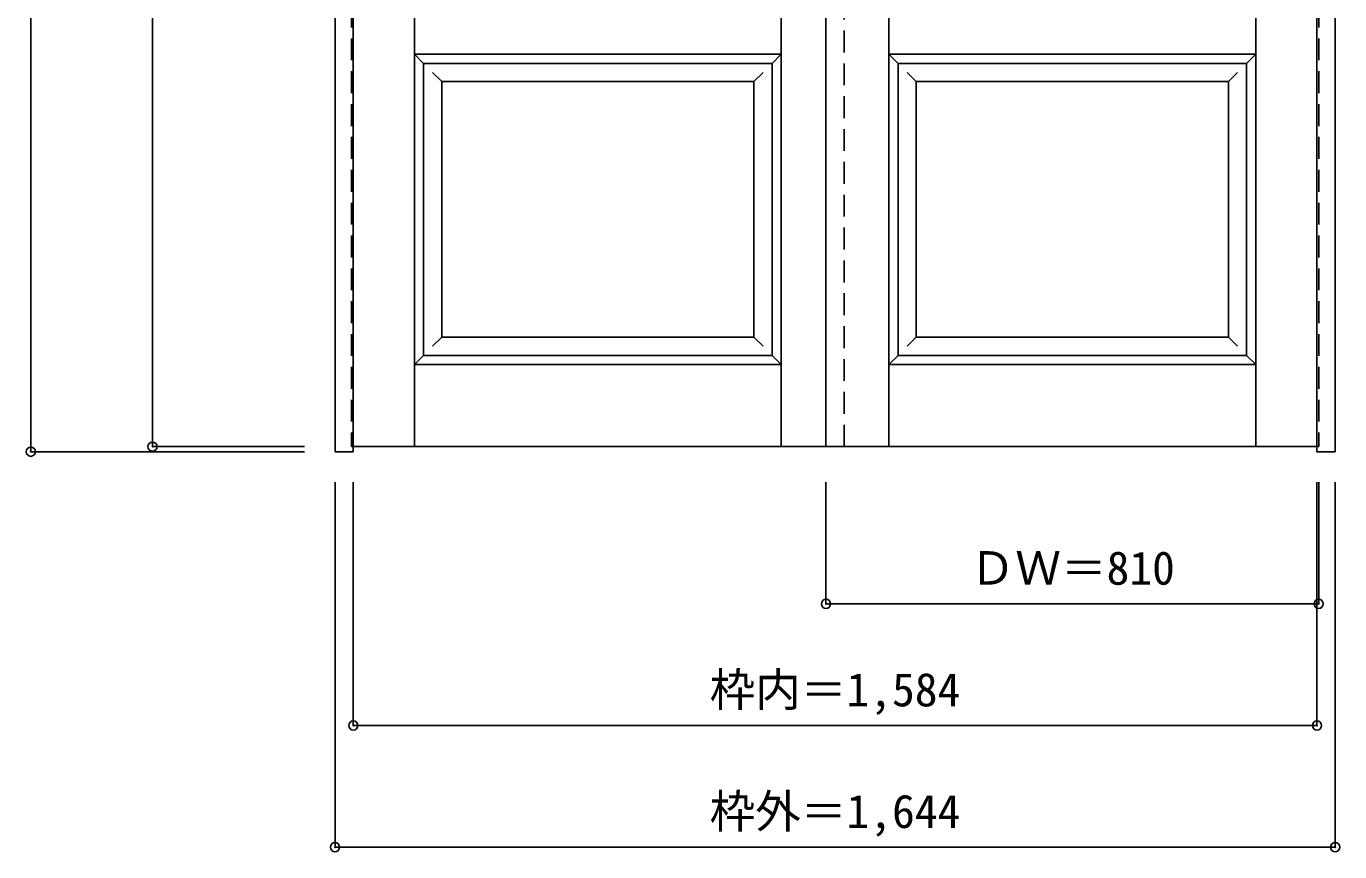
# Model space of a CAD drawing. Units: millimetres, scale not verified. Extents: x -1402 to 845, y -1921 to 979.
# Drawn here: x -1314 to 845, y -1921 to -564 of the extents above; entities that cross this region are included whole.
import ezdxf
from ezdxf.enums import TextEntityAlignment as Align

# ---------------------------------------------------------------- set-up
doc = ezdxf.new("R2010")
doc.units = ezdxf.units.MM
doc.header["$LTSCALE"] = 30
doc.header["$PDMODE"] = 32
doc.header["$PDSIZE"] = 15
doc.linetypes.add('DASHED1', pattern=[1.8, 1.2, -0.6])
doc.layers.add('0-0', color=4, linetype='DASHED1')
doc.layers.add('0-1_寸法', color=7, linetype='Continuous')
doc.styles.add('ＭＳ ゴシック', font='')
doc.styles.get('ＭＳ ゴシック').set_extended_font_data('MS Gothic')

msp = doc.modelspace()

# ---------------------------------------------------------------- linework, layer by layer
at = {"layer": '0-0', "color": 3, "linetype": 'Continuous'}
for p, q in [((-806.97, -1263.72), (-806.97, 971.78)), ((-776.97, -1263.72), (-776.97, 971.78)), ((807.03, -1254.68), (807.03, 971.78)), ((837.03, -1263.72), (837.03, 971.78)), ((0.03, -1255.22), (0.03, 927.78)), ((-661.47, -625.22), (-88.47, -625.22)), ((-661.47, -1105.22), (-661.47, -625.22)), ((-88.47, -1105.22), (-88.47, -625.22)), ((118.53, -625.22), (691.53, -625.22)), ((118.53, -1105.22), (118.53, -625.22)), ((691.53, -1105.22), (691.53, -625.22)), ((-661.47, -1105.22), (-88.47, -1105.22)), ((118.53, -1105.22), (691.53, -1105.22)), ((-776.97, -1263.72), (-806.97, -1263.72)), ((-776.97, -1255.22), (807.03, -1255.22)), ((807.03, -1255.02), (807.03, -1254.68))]:
    msp.add_line(p, q, dxfattribs=at)
at = {"layer": '0-0'}
for p, q in [((-779.97, 927.78), (-779.97, -1255.22)), ((30.03, -1255.22), (30.03, 927.78)), ((810.03, 927.78), (810.03, -1255.22)), ((-779.97, -1255.22), (-776.97, -1255.22)), ((810.03, -1255.22), (807.03, -1255.22))]:
    msp.add_line(p, q, dxfattribs=at)
at = {"layer": '0-0', "color": 7, "linetype": 'Continuous'}
for p, q in [((-676.47, -1255.22), (-676.47, 927.78)), ((-73.47, -1255.22), (-73.47, 927.78)), ((103.53, -1255.22), (103.53, 927.78)), ((706.53, -1255.22), (706.53, 927.78)), ((-676.47, -610.22), (-661.47, -625.22)), ((-676.47, -610.22), (-73.47, -610.22)), ((-73.47, -610.22), (-88.47, -625.22)), ((103.53, -610.22), (118.53, -625.22)), ((103.53, -610.22), (706.53, -610.22)), ((706.53, -610.22), (691.53, -625.22)), ((-646.47, -640.22), (-631.47, -655.22)), ((-103.47, -640.22), (-118.47, -655.22)), ((133.53, -640.22), (148.53, -655.22)), ((676.53, -640.22), (661.53, -655.22)), ((-631.47, -1075.22), (-631.47, -655.22)), ((-631.47, -655.22), (-118.47, -655.22)), ((-118.47, -1075.22), (-118.47, -655.22)), ((148.53, -1075.22), (148.53, -655.22)), ((148.53, -655.22), (661.53, -655.22)), ((661.53, -1075.22), (661.53, -655.22)), ((-631.47, -1075.22), (-646.47, -1090.22)), ((-631.47, -1075.22), (-118.47, -1075.22)), ((-118.47, -1075.22), (-103.47, -1090.22)), ((148.53, -1075.22), (133.53, -1090.22)), ((148.53, -1075.22), (661.53, -1075.22)), ((661.53, -1075.22), (676.53, -1090.22)), ((-661.47, -1105.22), (-676.47, -1120.22)), ((-676.47, -1120.22), (-73.47, -1120.22)), ((-88.47, -1105.22), (-73.47, -1120.22)), ((118.53, -1105.22), (103.53, -1120.22)), ((103.53, -1120.22), (706.53, -1120.22)), ((691.53, -1105.22), (706.53, -1120.22))]:
    msp.add_line(p, q, dxfattribs=at)
at = {"layer": '0-0', "color": 3, "linetype": 'Continuous'}
msp.add_lwpolyline([(837.03, -1263.72), (807.03, -1263.72), (807.03, -1255.02)], dxfattribs=at)
at = {"layer": '0-1_寸法', "color": 4}
for p, q in [((-1306.97, 971.78), (-1306.97, -1263.72)), ((-1106.97, 927.78), (-1106.97, -1255.22)), ((-1306.97, -1263.72), (-856.97, -1263.72)), ((-1106.97, -1255.22), (-856.97, -1255.22)), ((-806.97, -1913.72), (-806.97, -1313.72)), ((-776.97, -1713.72), (-776.97, -1313.72)), ((0.03, -1513.72), (0.03, -1313.72)), ((810.03, -1513.72), (810.03, -1313.72)), ((0.03, -1513.72), (810.03, -1513.72))]:
    msp.add_line(p, q, dxfattribs=at)
for points in [[(-806.97, -1913.72), (837.03, -1913.72), (837.03, -1313.72)], [(-776.97, -1713.72), (807.03, -1713.72), (807.03, -1313.72)]]:
    msp.add_lwpolyline(points, dxfattribs=at)
at = {"layer": '0-1_寸法'}
for p in [(-1106.97, -1255.22), (-1306.97, -1263.72), (0.03, -1513.72), (810.03, -1513.72), (-776.97, -1713.72), (807.03, -1713.72), (-806.97, -1913.72), (837.03, -1913.72)]:
    msp.add_point(p, dxfattribs=at)

# ---------------------------------------------------------------- texts
at = {"layer": '0-1_寸法', "style": 'ＭＳ ゴシック'}
for s, p in [('ＤＷ＝810', (236.28, -1498.72)), ('枠内＝1,584', (-191.22, -1698.72)), ('枠外＝1,644', (-191.22, -1898.72))]:
    msp.add_text(s, height=54.99, dxfattribs=at).set_placement(p, align=Align.BOTTOM_LEFT)

doc.saveas('drawing.dxf')
